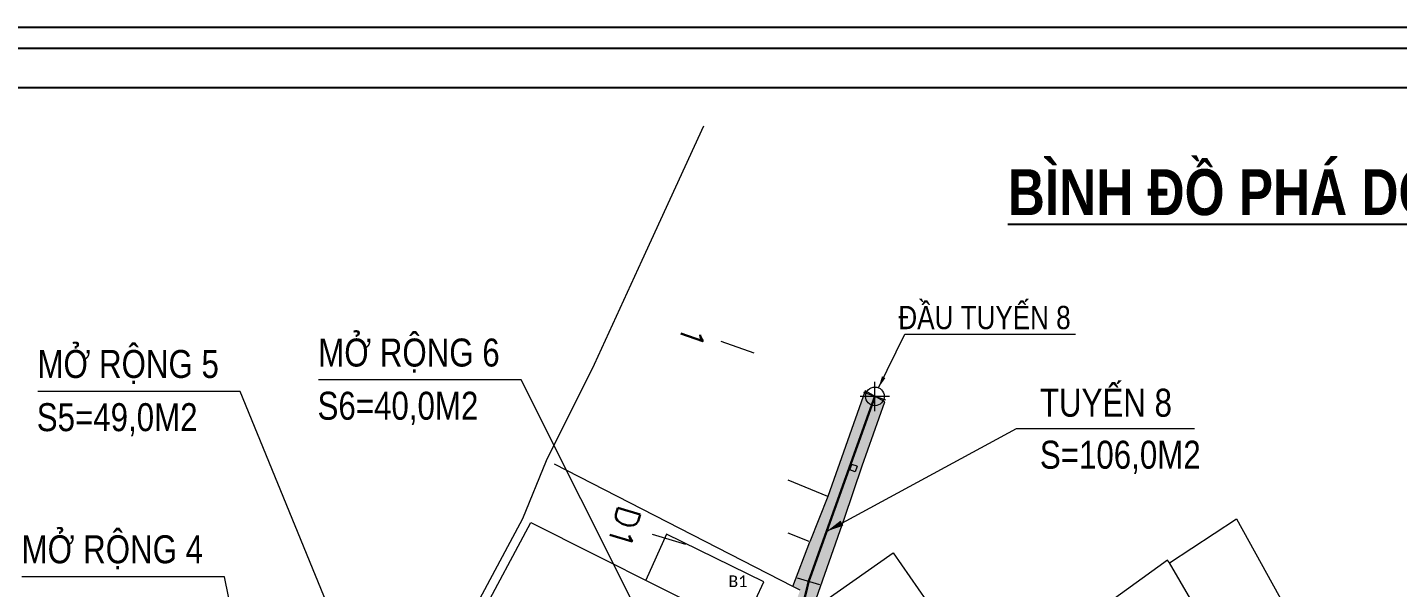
# Model space of a CAD drawing. Header units: metres. Extents: x 596935 to 599449, y 2303977 to 2305782.
# Drawn here: x 598686.8 to 598804.3, y 2304899.1 to 2304947.1 of the extents above; entities that cross this region are included whole.
import ezdxf
from ezdxf.enums import TextEntityAlignment as Align

# ---------------------------------------------------------------- set-up
doc = ezdxf.new("R2010")
doc.units = ezdxf.units.M
doc.header["$MEASUREMENT"] = 0
doc.linetypes.add('CENTERX2', pattern=[4, 2.5, -0.5, 0.5, -0.5])
doc.linetypes.add('HIDDEN', pattern=[0.375, 0.25, -0.125])
for name, color, linetype in [('duong', 3, 'Continuous'), ('ga', 5, 'Continuous'), ('KHUNGTEN', 5, 'Continuous'), ('pntelev', 2, 'Continuous'), ('thep', 2, 'Continuous'), ('TUYEN', 7, 'Continuous')]:
    doc.layers.add(name, color=color, linetype=linetype)
for name, color, linetype, lineweight in [('LC Dim', 8, 'Continuous', 18), ('LC Hatch', 252, 'Continuous', 9), ('LC Khac', 4, 'Continuous', 9), ('LC MANH DUT', 35, 'HIDDEN', 5), ('LC Text2', 7, 'Continuous', 25), ('Level 10', 7, 'Continuous', 0), ('Level 46', 7, 'Continuous', 0)]:
    doc.layers.add(name, color=color, linetype=linetype, lineweight=lineweight)
doc.styles.add('LC 1', font='')
doc.styles.add('LC3', font='', dxfattribs={"width": 0.8})
doc.styles.add('Legend', font='calibri.ttf')
doc.styles.add('T2', font='', dxfattribs={"width": 0.8})
doc.styles.add('TENCOC', font='Vnromanc.shx')
doc.styles.get('LC 1').set_extended_font_data('.VnAvantH', bold=True)
doc.styles.get('LC3').set_extended_font_data('.VnArialH', bold=True)
doc.styles.get('T2').set_extended_font_data('.VnArialH')
doc.dimstyles.get("Standard").update_dxf_attribs({"dimtxt": 0.18, "dimasz": 0.18, "dimexe": 0.18, "dimexo": 0.0625, "dimgap": 0.09, "dimtad": 0, "dimtih": 1, "dimtoh": 1, "dimdec": 4, "dimzin": 0, "dimdsep": 46, "dimtxsty": 'Standard', "dimcen": 0.09, "dimadec": 0, "dimazin": 0, "dimtfac": 1, "dimtdec": 4, "dimtofl": 0, "dimtmove": 0, "dimatfit": 3, "dimfxl": 1, "dimtolj": 1, "dimtzin": 0, "dimarcsym": 0})

# ---------------------------------------------------------------- blocks, each defined once
blk = doc.blocks.new('a2')
at = {"layer": 'Defpoints', "flags": 128}
blk.add_lwpolyline([(297, 102.507), (0, 102.507), (0, -102.507), (297, -102.507)], close=True, dxfattribs=at)
at = {"layer": 'KHUNGTEN'}
blk.add_lwpolyline([(295.885, -100.496), (10, -100.496), (10, 101.392), (295.885, 101.392)], close=True, dxfattribs=at)
at = {"layer": 'thep'}
blk.add_lwpolyline([(293.77, -98.381), (12.115, -98.381), (12.115, 99.277), (293.77, 99.277)], close=True, dxfattribs=at)
blk = doc.blocks.new('TIEUDE1')
at = {"layer": 'LC Text2', "color": 7, "style": 'LC 1'}
blk.add_attdef('TIªU§Ò', text='', height=5, dxfattribs=at).set_placement((0, 0), align=Align.BOTTOM_CENTER)
blk.add_attdef('TL', text='', height=3, dxfattribs=at).set_placement((0, -2), align=Align.TOP_CENTER)
blk = doc.blocks.new('bu lon')
at = {"layer": 'LC Khac', "color": 9}
for p, q in [((0, -0.786), (0, 0.786)), ((0.786, 0), (-0.786, 0))]:
    blk.add_line(p, q, dxfattribs=at)
at = {"layer": 'LC Khac', "color": 7}
blk.add_circle((0, 0), 0.5, dxfattribs=at)
blk = doc.blocks.new('MM')
at = {"layer": 'LC Khac', "xscale": 2.289702860291335, "yscale": 2.289702860291335, "zscale": 2.289702860291335}
blk.add_blockref('bu lon', (0, 0), dxfattribs=at)
blk = doc.blocks.new('COCTRENTUYEN')
at = {"layer": 'TUYEN', "color": 1, "lineweight": 0}
for p, q in [((70.06, 275.52), (67.24, 276.53)), ((64.21, 259.12), (61.34, 259.98))]:
    blk.add_line(p, q, dxfattribs=at)
at = {"layer": 'TUYEN', "color": 2, "lineweight": 0}
for p, q in [((81.36, 271.48), (79.48, 272.15)), ((75.7, 255.67), (73.79, 256.24))]:
    blk.add_line(p, q, dxfattribs=at)
at = {"layer": 'TUYEN', "color": 1, "linetype": 'CENTERX2', "lineweight": 40, "const_width": 0.2}
blk.add_lwpolyline([(80.42, 271.82), (74.74, 255.95), (73.4, 250.44), (73.15, 245.39), (87.42, 222.98), (73.15, 245.39), (87.42, 222.98)], dxfattribs=at)
at = {"layer": 'LC MANH DUT', "xscale": 0.6987324145411622, "yscale": 0.6987324145411622, "zscale": 0.6987324145411622, "rotation": 359.999216292062}
blk.add_blockref('MM', (80.42, 271.82, 0), dxfattribs=at)
at = {"layer": 'LC Text2', "style": 'T2', "width": 0.8}
blk.add_text('®Çu tuyÕn 8', height=2, rotation=0.0008, dxfattribs=at).set_placement((82.43, 277.58))
at = {"layer": 'TUYEN', "color": 1, "lineweight": 0, "style": 'TENCOC'}
for s, rotation, p in [('1', 250.3188, (64.09, 278.11)), ('D1', 253.2893, (58.46, 262.58))]:
    blk.add_text(s, height=2, rotation=rotation, dxfattribs=at).set_placement(p)
at = {"layer": 'LC Dim', "lineweight": 0}
blk.add_leader([(80.73, 272.56, 0), (82.98, 277.14, 0), (97.62, 277.14, 0)], dimstyle='Standard', override={"dimasz": 1, "dimgap": 0.09, "dimtad": 0, "dimdsep": 0, "dimtix": 1, "dimlwd": 0, "dimlwe": 0}, dxfattribs=at)

msp = doc.modelspace()

# ---------------------------------------------------------------- hatches: boundary and pattern name
at = {"layer": 'LC Hatch', "linetype": 'Continuous', "lineweight": 0}
h = msp.add_hatch(dxfattribs=at)
h.set_pattern_fill('AR-CONC', color=256, scale=0.3, angle=90)
h.set_pattern_definition([(140, (598794.324, 2304714.6822), (0.188256, 2.15178), [0.225, -2.475]), (85, (598794.324, 2304714.6822), (-2.256576, -0.416254), [0.18, -1.98]), (190.4514, (598794.3397, 2304714.8616), (-2.06832, 1.735527), [0.19122, -2.103426]), (136.1842, (598793.724, 2304714.6822), (0.496558, 3.201724), [0.3375, -3.7125]), (186.6356, (598793.7653, 2304714.949), (-2.922356, 2.803986), [0.28683, -3.15514]), (81.1842, (598793.724, 2304714.6822), (-2.922356, 2.803986), [0.27, -2.97]), (111, (598793.874, 2304714.9822), (1.207857, 1.790721), [0.225, -2.475]), (56, (598793.874, 2304714.9822), (-2.17545, 0.729946), [0.18, -1.98]), (161.4514, (598793.9746, 2304715.1315), (-0.967593, 2.520667), [0.19122, -2.103426]), (127.5, (598794.324, 2304714.68224), (-0.9986816, 0.0364796), [0, -1.956, 0, -2.01, 0, -1.9875]), (97.5, (598794.324, 2304714.6822), (-1.183235, 0.7892086), [0, -1.146, 0, -1.911, 0, -0.7575]), (57.5, (598794.324, 2304714.01324), (0.0676646, 1.6014673), [0, -0.75, 0, -2.34, 0, -3.105]), (47.5, (598794.324, 2304713.7132), (-0.300315, 1.7495585), [0, -0.975, 0, -1.554, 0, -2.205])])
h.paths.add_polyline_path([(598753.474, 2304889.077), (598752.649, 2304891.166), (598753.69, 2304896.053), (598756.841, 2304905.048), (598758.369, 2304909.541), (598760.293, 2304915.025), (598758.611, 2304915.949), (598755.41, 2304906.899), (598753.862, 2304903.014), (598752.407, 2304899.18), (598753.043, 2304898.864), (598751.249, 2304893.987), (598752.059, 2304892.903), (598750.76, 2304889.303), (598753.156, 2304885.376), (598755.776, 2304881.653), (598755.676, 2304881.548), (598765.608, 2304866.127), (598767.315, 2304867.18), (598756.9, 2304883.378)])

# ---------------------------------------------------------------- linework, layer by layer
at = {"layer": 'duong', "color": 4, "linetype": 'Continuous', "lineweight": 0}
for p, q in [((598758.611, 2304915.949), (598755.41, 2304906.899)), ((598760.293, 2304915.025), (598758.611, 2304915.949)), ((598758.369, 2304909.541), (598760.293, 2304915.025)), ((598756.841, 2304905.048), (598758.369, 2304909.541)), ((598755.41, 2304906.899), (598753.862, 2304903.014)), ((598753.69, 2304896.053), (598756.841, 2304905.048)), ((598752.407, 2304899.18), (598753.862, 2304903.014)), ((598753.043, 2304898.864), (598752.407, 2304899.18))]:
    msp.add_line(p, q, dxfattribs=at)
at = {"layer": 'ga', "linetype": 'Continuous', "lineweight": 0}
for p, q in [((598755.41, 2304906.899), (598751.999, 2304908.293)), ((598753.799, 2304903.048), (598752.002, 2304903.764))]:
    msp.add_line(p, q, dxfattribs=at)
at = {"layer": 'ga', "linetype": 'Continuous', "lineweight": 0, "flags": 128}
for points in [[(598757.303, 2304909.187), (598757.472, 2304909.658)], [(598757.763, 2304909.022), (598757.303, 2304909.187)], [(598757.931, 2304909.493), (598757.472, 2304909.658)], [(598757.931, 2304909.493), (598757.763, 2304909.022)]]:
    msp.add_lwpolyline(points, dxfattribs=at)
at = {"layer": 'Level 10', "color": 8, "linetype": 'ByBlock', "lineweight": 13}
for p, q in [((598752.407, 2304899.18), (598731.96, 2304909.67)), ((598724.95, 2304895.37), (598729.93, 2304904.68)), ((598729.93, 2304904.68), (598748.07, 2304895.57)), ((598784.71, 2304901.22), (598790.47, 2304904.99)), ((598790.47, 2304904.99), (598800.814, 2304886.255)), ((598784.54, 2304901.43), (598779.69, 2304897.92)), ((598784.71, 2304901.22), (598784.54, 2304901.43)), ((598792.15, 2304888.54), (598784.71, 2304901.22))]:
    msp.add_line(p, q, dxfattribs=at)
at = {"layer": 'Level 10', "color": 8, "linetype": 'ByBlock', "lineweight": 0}
for p, q in [((598741.58, 2304903.67), (598739.81, 2304899.72)), ((598749.93, 2304899.58), (598741.58, 2304903.67)), ((598754.093, 2304897.205), (598761.03, 2304902.07)), ((598761.03, 2304902.07), (598763.88, 2304897.95)), ((598748.07, 2304895.57), (598749.93, 2304899.58))]:
    msp.add_line(p, q, dxfattribs=at)
at = {"layer": 'Level 46', "color": 1, "linetype": 'Continuous', "lineweight": 0, "ltscale": 2, "flags": 128}
msp.add_lwpolyline([(598724.72, 2304896.53), (598729.25, 2304905), (598731.28, 2304909.98), (598735.39, 2304918.24), (598739.5, 2304927.17), (598744.79, 2304938.683)], dxfattribs=at)

# ---------------------------------------------------------------- block references
at = {"layer": 'LC Text2'}
ref = msp.add_blockref('TIEUDE1', (598803.79, 2304929.847, 0), dxfattribs=dict(at, xscale=0.8000020620485555, yscale=0.8000020620485555, zscale=0.8000020620485555, rotation=359.9999999976748))
ref.add_attrib('TIªU§Ò', '%%Ub×nh ®å ph¸ dì hiÖn tr¹ng', dxfattribs={"color": 7, "height": 3.93954, "rotation": 360, "style": 'LC3', "width": 0.8}).set_placement((598803.79, 2304929.847), align=Align.BOTTOM_CENTER)
at = {"layer": 'LC Text2', "linetype": 'Continuous', "lineweight": 0}
msp.add_blockref('COCTRENTUYEN', (598679.033, 2304643.669), dxfattribs=at)
at = {"layer": 'pntelev', "linetype": 'Continuous', "lineweight": 0, "xscale": 1.6, "yscale": 1.6, "zscale": 1.6}
msp.add_blockref('a2', (598498.144, 2304783.116), dxfattribs=at)

# ---------------------------------------------------------------- texts
at = {"layer": 'LC Text2', "style": 'T2', "width": 0.8}
for s, rotation, p in [('më réng 6', 0, (598711.71, 2304918.045)), ('më réng 5', 0, (598687.628, 2304917.064)), ('tuyÕn 8', 360, (598773.601, 2304913.742, 0)), ('s6=40,0m2', 0, (598711.649, 2304913.483)), ('s5=49,0m2', 0, (598687.567, 2304912.503)), ('s=106,0m2', 360, (598773.601, 2304909.284, 0)), ('më réng 4', 0, (598686.268, 2304901.172, 0))]:
    msp.add_text(s, height=2.4, rotation=rotation, dxfattribs=at).set_placement(p)
at = {"layer": 'Level 10', "color": 8, "linetype": 'Continuous', "lineweight": 13, "style": 'Legend'}
msp.add_text('B1', height=1, dxfattribs=at).set_placement((598746.88, 2304899.13))

# ---------------------------------------------------------------- leaders
at = {"layer": 'LC Dim', "linetype": 'Continuous', "lineweight": 0}
for points in [[(598746.154, 2304882.976, 0), (598729.104, 2304916.891, 0), (598711.736, 2304916.891, 0)], [(598728.639, 2304858.157, 0), (598705.022, 2304915.91, 0), (598687.654, 2304915.91, 0)], [(598755.309, 2304903.905), (598771.599, 2304912.74), (598786.874, 2304912.74)], [(598708.464, 2304876.813), (598703.662, 2304900.018), (598686.295, 2304900.018)]]:
    msp.add_leader(points, dimstyle='Standard', override={"dimtxt": 0.5, "dimasz": 1.5, "dimgap": 0.09, "dimtad": 0, "dimdec": 2, "dimdsep": 0, "dimtdec": 2, "dimtix": 1, "dimlwd": 0, "dimlwe": 0}, dxfattribs=at)

doc.saveas('drawing.dxf')
